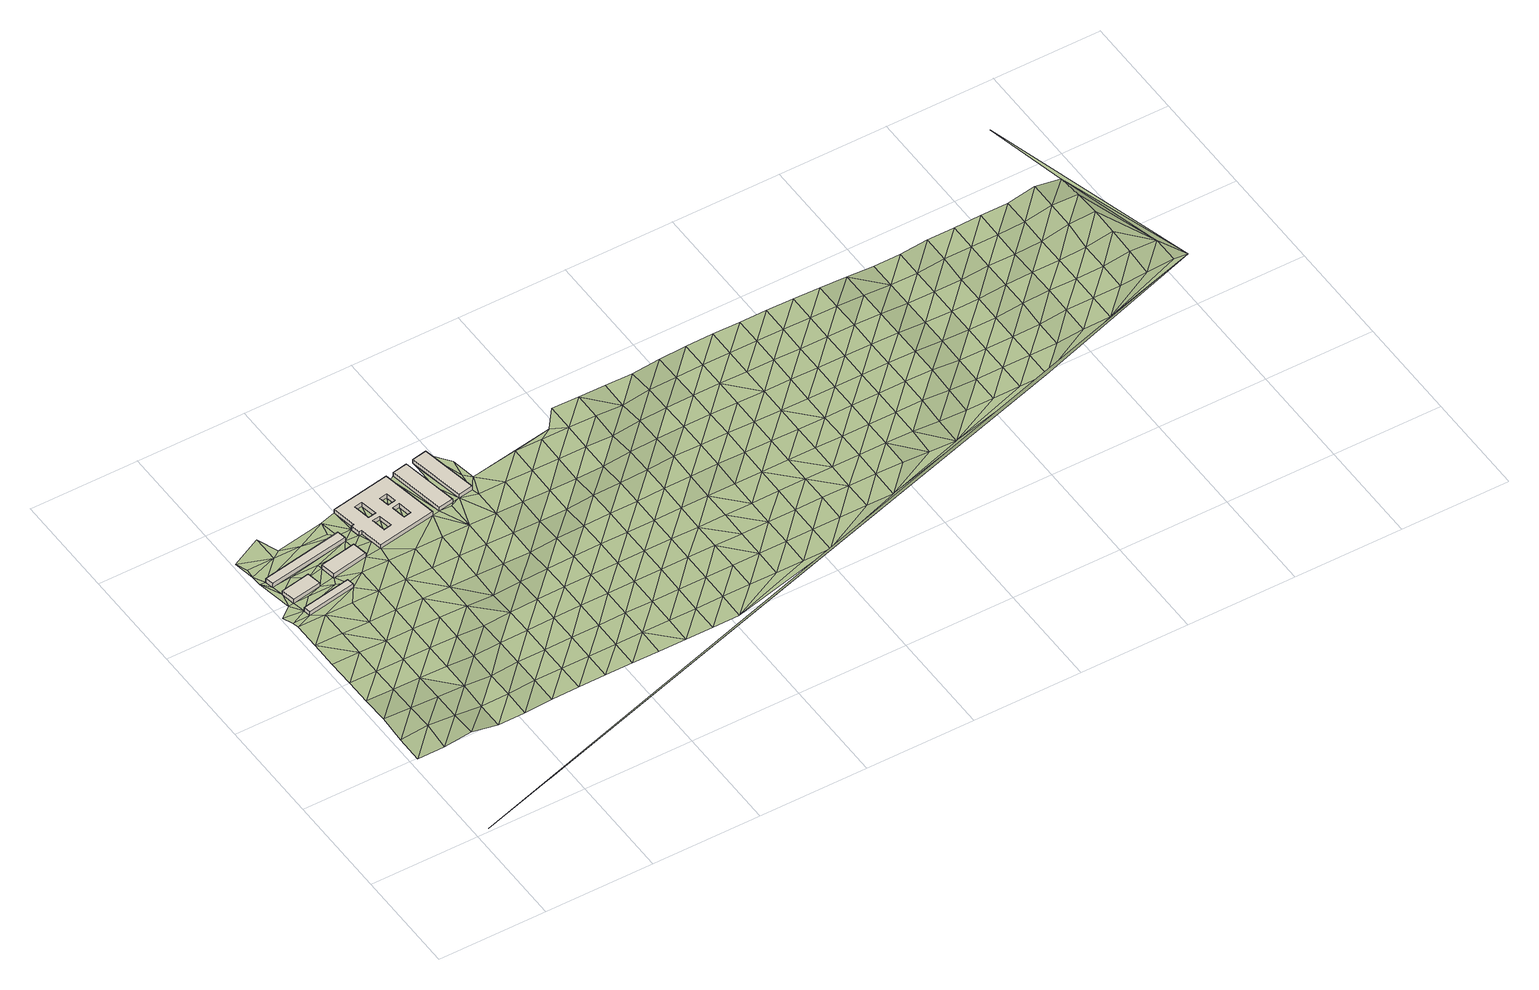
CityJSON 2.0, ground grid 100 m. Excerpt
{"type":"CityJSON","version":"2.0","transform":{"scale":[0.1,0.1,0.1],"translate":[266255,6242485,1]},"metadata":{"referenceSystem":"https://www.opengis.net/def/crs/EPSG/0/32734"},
"CityObjects":{
"building1":{"type":"Building","attributes":{"building":"garage","building:levels":1,"building_height":4.1,"roof_height":8.49,"ground_height":4.39,"plus_code":"4FRW3FCC+6JP"},"geometry":[{"type":"Solid","lod":"1","boundaries":[[[[0,1,2,3]],[[1,4,5,2]],[[4,6,7,5]],[[6,0,3,7]],[[3,2,5,7]],[[6,4,1,0]]]]}]},
"building2":{"type":"Building","attributes":{"building":"garage","building:levels":1,"building_height":4.1,"roof_height":8.49,"ground_height":4.39,"plus_code":"4FRW3FCC+5M4"},"geometry":[{"type":"Solid","lod":"1","boundaries":[[[[8,9,10,11]],[[9,12,13,10]],[[12,14,15,13]],[[14,8,11,15]],[[11,10,13,15]],[[14,12,9,8]]]]}]},
"building3":{"type":"Building","attributes":{"building":"garage","building:levels":1,"building_height":4.1,"roof_height":8.52,"ground_height":4.42,"plus_code":"4FRW3FCC+8PF"},"geometry":[{"type":"Solid","lod":"1","boundaries":[[[[16,17,18,19]],[[17,20,21,18]],[[20,22,23,21]],[[22,16,19,23]],[[19,18,21,23]],[[22,20,17,16]]]]}]},
"building4":{"type":"Building","attributes":{"building":"garage","building:levels":1,"building_height":4.1,"roof_height":8.57,"ground_height":4.47,"plus_code":"4FRW3FCC+7R4"},"geometry":[{"type":"Solid","lod":"1","boundaries":[[[[24,25,26,27]],[[25,28,29,26]],[[28,30,31,29]],[[30,24,27,31]],[[27,26,29,31]],[[30,28,25,24]]]]}]},
"building5":{"type":"Building","attributes":{"address":"Western Cape Metrorail - Infrastructure Building Western Cape Metrorail 7295 Cape Town","building":"office","building:levels":1,"building_height":4.1,"roof_height":8.21,"ground_height":4.11,"plus_code":"4FRW3FCF+946"},"geometry":[{"type":"Solid","lod":"1","boundaries":[[[[32,33,34,35]],[[33,36,37,34]],[[36,38,39,37]],[[38,40,41,39]],[[40,42,43,41]],[[42,44,45,43]],[[44,46,47,45]],[[46,32,35,47]],[[48,49,50,51]],[[49,52,53,50]],[[52,54,55,53]],[[54,48,51,55]],[[56,57,58,59]],[[57,60,61,58]],[[60,62,63,61]],[[62,56,59,63]],[[64,65,66,67]],[[65,68,69,66]],[[68,70,71,69]],[[70,64,67,71]],[[72,73,74,75]],[[73,76,77,74]],[[76,78,79,77]],[[78,72,75,79]],[[35,34,37,39,41,43,45,47],[51,50,53,55],[59,58,61,63],[67,66,69,71],[75,74,77,79]],[[46,44,42,40,38,36,33,32],[54,52,49,48],[62,60,57,56],[70,68,65,64],[78,76,73,72]]]]}]},
"building6":{"type":"Building","attributes":{"building":"office","building:levels":1,"building_height":4.1,"roof_height":8.05,"ground_height":3.95,"plus_code":"4FRW3FCF+97J"},"geometry":[{"type":"Solid","lod":"1","boundaries":[[[[80,81,82,83]],[[81,84,85,82]],[[84,86,87,85]],[[86,80,83,87]],[[83,82,85,87]],[[86,84,81,80]]]]}]},
"building7":{"type":"Building","attributes":{"building":"office","building:levels":1,"building_height":4.1,"roof_height":8.05,"ground_height":3.95,"plus_code":"4FRW3FCF+98X"},"geometry":[{"type":"Solid","lod":"1","boundaries":[[[[88,89,90,91]],[[89,92,93,90]],[[92,94,95,93]],[[94,88,91,95]],[[91,90,93,95]],[[94,92,89,88]]]]}]},
"terrain1":{"type":"TINRelief","geometry":[{"type":"CompositeSurface","lod":"1","boundaries":[[[96,97,98]],[[97,99,98]],[[100,96,101]],[[101,96,98]],[[102,100,103]],[[103,100,101]],[[104,105,102]],[[106,98,99]],[[102,103,104]],[[107,105,108]],[[99,109,106]],[[110,101,98]],[[108,111,107]],[[108,105,104]],[[110,98,106]],[[112,103,101]],[[113,114,115]],[[116,113,8]],[[117,114,111]],[[111,108,118]],[[112,101,110]],[[104,103,119]],[[8,120,116]],[[106,109,121]],[[8,113,115]],[[111,118,117]],[[115,114,117]],[[103,112,119]],[[122,108,104]],[[120,8,123]],[[109,124,121]],[[125,120,0]],[[0,120,123]],[[110,106,126]],[[125,0,17]],[[16,127,125]],[[16,125,17]],[[108,122,118]],[[128,127,129]],[[122,104,119]],[[130,123,8]],[[110,126,112]],[[126,106,121]],[[17,0,131]],[[118,132,117]],[[127,16,133]],[[127,133,129]],[[128,129,133]],[[118,122,132]],[[130,134,123]],[[135,119,112]],[[126,136,112]],[[115,117,137]],[[8,138,130]],[[124,139,121]],[[131,0,140]],[[141,117,132]],[[112,136,135]],[[142,122,119]],[[143,128,133]],[[124,144,139]],[[145,126,121]],[[138,134,130]],[[141,137,117]],[[146,138,8]],[[142,119,135]],[[147,133,16]],[[148,132,122]],[[145,121,139]],[[136,126,149]],[[140,150,131]],[[151,143,133]],[[24,140,134]],[[148,122,142]],[[131,152,17]],[[141,132,153]],[[134,138,154]],[[126,145,149]],[[154,24,134]],[[135,136,155]],[[151,133,147]],[[24,150,140]],[[139,144,156]],[[132,148,153]],[[154,138,146]],[[137,141,153]],[[136,149,155]],[[157,147,16]],[[142,135,158]],[[144,159,156]],[[160,145,139]],[[152,131,150]],[[146,161,154]],[[146,137,161]],[[158,135,155]],[[24,162,150]],[[163,148,142]],[[153,161,137]],[[160,139,156]],[[149,145,164]],[[147,165,151]],[[163,142,158]],[[166,153,148]],[[167,154,161]],[[145,160,164]],[[168,155,149]],[[24,169,162]],[[150,162,152]],[[159,170,156]],[[148,163,166]],[[171,161,153]],[[149,164,168]],[[157,172,147]],[[173,158,155]],[[165,147,172]],[[159,174,170]],[[160,156,175]],[[171,153,166]],[[163,158,173]],[[167,161,171]],[[173,155,168]],[[162,169,152]],[[175,156,170]],[[160,176,164]],[[157,165,172]],[[166,163,177]],[[167,178,169]],[[152,169,179]],[[157,152,180]],[[181,167,171]],[[163,173,177]],[[160,175,176]],[[165,157,180]],[[168,164,182]],[[178,167,181]],[[169,178,179]],[[179,180,152]],[[170,174,183]],[[180,184,165]],[[171,166,185]],[[168,182,173]],[[177,186,166]],[[164,176,182]],[[187,179,178]],[[181,187,178]],[[174,188,183]],[[189,184,180]],[[181,171,185]],[[190,175,170]],[[185,166,186]],[[191,177,173]],[[190,170,183]],[[191,173,182]],[[176,175,192]],[[193,186,177]],[[194,177,191]],[[175,190,192]],[[195,196,197]],[[182,176,198]],[[195,199,196]],[[200,201,202]],[[183,188,203]],[[177,194,193]],[[202,204,200]],[[205,185,186]],[[181,185,44]],[[176,192,198]],[[191,182,206]],[[188,207,203]],[[190,183,208]],[[205,186,193]],[[182,198,206]],[[209,194,191]],[[183,203,208]],[[190,210,192]],[[44,185,205]],[[209,191,206]],[[64,211,212]],[[213,193,194]],[[190,208,210]],[[214,215,216]],[[212,65,64]],[[198,192,217]],[[215,214,60]],[[207,218,203]],[[194,209,213]],[[219,205,193]],[[192,210,217]],[[206,198,220]],[[207,221,218]],[[222,208,203]],[[219,193,213]],[[205,219,44]],[[198,217,220]],[[209,206,223]],[[218,222,203]],[[210,208,224]],[[46,44,225]],[[84,225,44]],[[219,84,44]],[[223,206,220]],[[213,209,226]],[[84,227,225]],[[208,222,224]],[[221,228,218]],[[210,229,217]],[[230,84,219]],[[209,223,226]],[[84,230,86]],[[219,213,231]],[[210,224,229]],[[217,232,220]],[[230,219,233]],[[222,218,234]],[[231,213,226]],[[218,228,235]],[[86,230,233]],[[217,229,232]],[[86,236,237]],[[233,219,231]],[[86,233,236]],[[238,223,220]],[[234,218,235]],[[239,224,222]],[[233,240,236]],[[238,220,232]],[[240,233,241]],[[242,226,223]],[[222,234,239]],[[231,243,233]],[[229,224,244]],[[233,243,92]],[[245,235,228]],[[223,238,242]],[[246,231,226]],[[224,239,244]],[[232,229,247]],[[245,228,248]],[[249,234,235]],[[246,226,242]],[[92,243,250]],[[251,252,92]],[[243,231,253]],[[92,250,251]],[[229,244,247]],[[238,232,254]],[[249,235,245]],[[255,252,251]],[[239,234,256]],[[250,255,251]],[[231,246,253]],[[250,243,253]],[[254,232,247]],[[242,238,257]],[[234,249,256]],[[244,239,258]],[[259,245,248]],[[238,254,257]],[[260,246,242]],[[239,256,258]],[[244,261,247]],[[248,262,259]],[[263,249,245]],[[260,242,257]],[[264,253,246]],[[250,253,265]],[[244,258,261]],[[266,254,247]],[[263,245,259]],[[249,267,256]],[[246,260,264]],[[266,247,261]],[[268,257,254]],[[249,263,267]],[[269,258,256]],[[264,265,253]],[[259,262,270]],[[254,266,268]],[[260,257,271]],[[256,267,269]],[[261,258,272]],[[263,259,273]],[[271,257,268]],[[274,250,265]],[[264,260,275]],[[258,269,272]],[[266,261,276]],[[273,259,270]],[[267,263,277]],[[260,271,275]],[[278,270,262]],[[264,279,265]],[[276,261,272]],[[268,266,280]],[[263,273,277]],[[267,281,269]],[[279,264,275]],[[266,276,280]],[[282,271,268]],[[267,277,281]],[[283,272,269]],[[284,273,270]],[[265,279,274]],[[282,268,280]],[[278,262,285]],[[275,271,286]],[[269,281,283]],[[287,276,272]],[[273,284,277]],[[284,270,278]],[[271,282,286]],[[279,275,288]],[[287,272,283]],[[289,280,276]],[[290,281,277]],[[288,275,286]],[[277,284,290]],[[279,288,274]],[[291,285,262]],[[276,287,289]],[[292,282,280]],[[283,281,293]],[[294,281,290]],[[284,278,295]],[[292,280,289]],[[282,296,286]],[[288,297,274]],[[281,294,293]],[[298,287,283]],[[295,278,285]],[[299,290,284]],[[282,292,296]],[[291,300,301]],[[286,302,288]],[[298,283,293]],[[303,289,287]],[[290,299,294]],[[299,284,295]],[[302,286,296]],[[288,304,297]],[[287,298,303]],[[292,289,305]],[[306,293,294]],[[288,302,304]],[[294,299,306]],[[307,295,285]],[[305,289,303]],[[296,292,308]],[[298,293,309]],[[307,285,291]],[[293,306,310]],[[311,299,295]],[[292,305,308]],[[302,296,312]],[[309,293,310]],[[303,298,313]],[[311,295,307]],[[302,312,304]],[[314,306,299]],[[312,296,308]],[[298,309,313]],[[315,305,303]],[[299,311,314]],[[316,310,306]],[[307,291,317]],[[315,303,313]],[[312,318,304]],[[305,319,308]],[[306,314,316]],[[320,309,310]],[[311,307,321]],[[305,315,319]],[[312,308,322]],[[320,310,316]],[[323,313,309]],[[321,307,317]],[[324,314,311]],[[322,308,319]],[[325,317,291]],[[318,312,326]],[[309,320,323]],[[315,313,327]],[[314,324,316]],[[324,311,321]],[[312,322,326]],[[323,327,313]],[[319,315,328]],[[320,316,329]],[[324,330,316]],[[321,317,331]],[[332,325,291]],[[315,327,328]],[[333,322,319]],[[316,330,329]],[[323,320,334]],[[321,331,324]],[[331,317,325]],[[333,319,328]],[[326,322,335]],[[320,329,334]],[[336,327,323]],[[337,330,324]],[[322,333,335]],[[337,324,331]],[[336,323,334]],[[327,338,328]],[[339,329,330]],[[340,330,337]],[[341,331,325]],[[327,336,338]],[[333,328,342]],[[339,330,340]],[[343,334,329]],[[325,332,341]],[[337,331,344]],[[338,342,328]],[[333,345,335]],[[329,339,343]],[[336,334,346]],[[331,341,344]],[[347,340,337]],[[333,342,345]],[[336,346,338]],[[346,334,343]],[[337,344,347]],[[339,340,348]],[[349,341,332]],[[301,350,351]],[[339,348,343]],[[338,352,342]],[[348,340,347]],[[346,353,338]],[[354,344,341]],[[352,338,353]],[[345,342,355]],[[356,346,343]],[[348,357,343]],[[341,349,354]],[[347,344,358]],[[342,352,355]],[[349,332,359]],[[356,343,357]],[[360,353,346]],[[344,354,358]],[[332,291,301]],[[361,348,347]],[[346,356,360]],[[352,353,362]],[[361,347,358]],[[363,357,348]],[[359,354,349]],[[362,353,360]],[[359,332,364]],[[352,365,355]],[[348,361,363]],[[366,356,357]],[[367,358,354]],[[352,362,365]],[[354,359,368]],[[366,357,363]],[[369,360,356]],[[354,368,367]],[[370,361,358]],[[356,366,369]],[[360,371,362]],[[370,358,367]],[[372,363,361]],[[364,368,359]],[[371,360,369]],[[365,362,373]],[[361,370,372]],[[366,363,374]],[[367,368,375]],[[362,371,373]],[[368,364,376]],[[374,363,372]],[[369,366,377]],[[368,376,375]],[[370,367,378]],[[366,374,377]],[[364,332,301]],[[371,369,379]],[[378,367,375]],[[372,370,380]],[[376,364,381]],[[379,369,377]],[[382,373,371]],[[370,378,380]],[[383,374,372]],[[384,375,376]],[[371,379,382]],[[383,372,380]],[[385,377,374]],[[376,381,384]],[[386,378,375]],[[387,381,364]],[[374,383,385]],[[379,377,388]],[[386,375,384]],[[389,380,378]],[[388,377,385]],[[379,390,382]],[[378,386,389]],[[383,380,391]],[[384,381,392]],[[379,388,390]],[[387,364,393]],[[391,380,389]],[[385,383,394]],[[381,387,392]],[[386,384,395]],[[383,391,394]],[[385,396,388]],[[384,392,395]],[[389,386,397]],[[301,393,364]],[[396,385,394]],[[390,388,398]],[[386,395,397]],[[399,391,389]],[[400,392,387]],[[388,396,398]],[[399,389,397]],[[401,394,391]],[[387,393,400]],[[402,395,392]],[[391,399,401]],[[396,394,403]],[[402,392,400]],[[404,397,395]],[[396,403,398]],[[403,394,401]],[[395,402,404]],[[399,397,405]],[[406,400,393]],[[405,397,404]],[[398,403,407]],[[401,399,408]],[[393,301,406]],[[402,400,409]],[[399,405,408]],[[401,410,403]],[[409,400,406]],[[404,402,411]],[[410,401,408]],[[412,407,403]],[[402,409,411]],[[413,405,404]],[[406,301,414]],[[412,403,410]],[[413,404,411]],[[415,408,405]],[[416,409,406]],[[405,413,415]],[[410,408,417]],[[406,414,416]],[[418,411,409]],[[419,414,301]],[[417,408,415]],[[412,410,420]],[[409,416,418]],[[421,413,411]],[[420,410,417]],[[421,411,418]],[[422,415,413]],[[423,416,414]],[[419,301,424]],[[413,421,422]],[[415,425,417]],[[423,414,419]],[[426,418,416]],[[425,415,422]],[[427,420,417]],[[416,423,426]],[[421,418,428]],[[425,427,417]],[[428,418,426]],[[422,421,429]],[[423,419,430]],[[421,428,429]],[[425,422,431]],[[419,424,430]],[[426,423,432]],[[431,422,429]],[[433,427,425]],[[423,430,432]],[[434,428,426]],[[351,424,301]],[[433,425,431]],[[434,426,432]],[[435,429,428]],[[436,430,424]],[[428,434,435]],[[431,429,437]],[[438,432,430]],[[437,429,435]],[[433,431,439]],[[430,436,438]],[[434,432,440]],[[436,424,441]],[[439,431,437]],[[440,432,438]],[[435,434,442]],[[434,440,442]],[[435,443,437]],[[438,436,444]],[[445,441,424]],[[443,435,442]],[[446,439,437]],[[436,441,444]],[[447,440,438]],[[437,443,446]],[[447,438,444]],[[351,445,424]],[[448,442,440]],[[440,447,448]],[[442,449,443]],[[450,444,441]],[[449,442,448]],[[447,444,450]],[[451,446,443]],[[441,445,450]],[[447,450,448]],[[451,443,449]],[[448,450,449]],[[445,351,450]],[[450,451,449]],[[450,351,451]],[[351,452,451]]]}]}
},
"vertices":[
[144,3098,32],[168,2964,32],[168,2964,75],[144,3098,75],[443,3014,32],[443,3014,75],[418,3148,32],[418,3148,75],
[189,2847,34],[201,2780,34],[201,2780,75],[189,2847,75],[659,2861,34],[659,2861,75],[648,2928,34],[648,2928,75],
[109,3285,32],[123,3206,32],[123,3206,75],[109,3285,75],[884,3338,32],[884,3338,75],[869,3418,32],[869,3418,75],
[562,3176,34],[587,3039,34],[587,3039,76],[562,3176,76],[926,3100,34],[926,3100,76],[901,3237,34],[901,3237,76],
[983,3652,30],[1023,3426,30],[1023,3426,72],[983,3652,72],[997,3422,30],[997,3422,72],[1014,3331,30],[1014,3331,72],[1041,3336,30],[1041,3336,72],[1079,3118,30],[1079,3118,72],[1624,3214,30],[1624,3214,72],[1529,3748,30],[1529,3748,72],[1207,3600,30],[1235,3442,30],[1235,3442,72],[1207,3600,72],[1162,3430,30],[1162,3430,72],[1135,3588,30],[1135,3588,72],[1353,3562,30],[1424,3575,30],[1424,3575,72],[1353,3562,72],[1441,3479,30],[1441,3479,72],[1370,3466,30],[1370,3466,72],[1451,3430,30],[1474,3298,30],[1474,3298,72],[1451,3430,72],[1402,3285,30],[1402,3285,72],[1379,3418,30],[1379,3418,72],[1172,3381,30],[1243,3393,30],[1243,3393,72],[1172,3381,72],[1266,3263,30],[1266,3263,72],[1194,3250,30],[1194,3250,72],
[1739,3779,29],[1600,3755,29],[1600,3755,70],[1739,3779,70],[1695,3227,29],[1695,3227,70],[1834,3252,29],[1834,3252,70],
[1809,3794,28],[1907,3266,28],[1907,3266,70],[1809,3794,70],[2042,3291,28],[2042,3291,70],[1944,3819,28],[1944,3819,70],
[55,1215,36],[55,970,29],[306,1215,66],[306,970,28],[55,1465,63],[306,1465,50],[55,1725,46],[306,1725,37],[306,1970,36],[55,1970,37],[556,1215,42],[55,2220,37],[306,2220,35],[556,970,66],[556,1465,39],[55,2470,37],[556,1725,34],[39,2774,36],[55,2720,36],[201,2780,36],[3,2867,34],[306,2720,36],[306,2470,37],[556,1970,34],[115,2958,34],[807,1215,9],[556,2220,34],[168,2964,34],[807,970,9],[56,3290,32],[807,1465,27],[50,3386,32],[17,3578,32],[55,3475,32],[306,2970,34],[306,3225,33],[556,2470,34],[306,3475,32],[443,3014,35],[807,1970,31],[807,1725,30],[659,2861,35],[556,2970,35],[1058,1215,13],[418,3148,33],[556,2720,35],[807,2220,32],[306,3725,32],[1058,970,10],[1058,1465,5],[648,2928,35],[556,3475,33],[807,2470,33],[1058,1725,9],[556,3225,34],[379,3529,32],[884,3338,35],[807,2720,34],[587,3039,35],[1058,1970,26],[1308,1215,29],[869,3418,33],[1058,2220,28],[1308,970,26],[1308,1465,28],[807,2970,35],[807,3225,35],[1058,2470,30],[1308,1725,24],[832,3609,32],[1058,2720,32],[926,3100,35],[1308,1970,7],[901,3237,35],[1559,1215,32],[1058,2970,33],[807,3475,33],[1308,2220,21],[1559,970,31],[1559,1465,31],[1559,1725,29],[1308,2470,24],[1058,3225,33],[1014,3331,33],[997,3422,32],[1079,3118,33],[1559,1970,25],[1810,1215,32],[983,3652,31],[1308,2970,30],[1308,2720,28],[1041,3336,33],[1810,970,31],[1023,3426,32],[1810,1465,34],[1559,2220,7],[1810,1725,35],[1559,2720,25],[1559,2470,17],[1194,3250,31],[1243,3393,31],[1172,3381,32],[1810,1970,33],[1266,3263,31],[1207,3600,31],[1135,3588,32],[1162,3430,32],[2061,1215,32],[1235,3442,31],[1559,2970,29],[1810,2220,22],[2061,970,28],[2061,1465,36],[1810,2470,10],[2061,1725,39],[1379,3418,31],[1402,3285,31],[1810,2720,20],[1370,3466,31],[1424,3575,31],[1353,3562,31],[2061,1970,39],[2311,1215,32],[1810,2970,26],[2061,2220,33],[2311,970,28],[2311,1465,38],[2061,2470,5],[2311,1725,40],[1559,3725,30],[2061,2720,15],[1600,3755,30],[2562,970,27],[2311,1970,41],[1810,3225,29],[2061,2970,25],[2311,2220,38],[1907,3266,29],[2562,1465,37],[2562,1215,31],[1810,3475,30],[1739,3779,30],[2311,2470,29],[2562,1725,38],[1810,3725,30],[1809,3794,30],[2311,2720,8],[2061,3225,28],[2562,1970,40],[2812,1215,29],[2311,2970,19],[2562,2220,41],[2812,970,26],[2812,1465,34],[2127,3408,29],[2061,3475,29],[1944,3819,30],[2311,3225,26],[2562,2470,36],[2088,3638,30],[2812,1725,41],[2562,2720,10],[2812,1970,42],[3063,1215,30],[2562,2970,14],[2812,2220,41],[3063,970,27],[3063,1465,33],[2562,3225,23],[2562,3475,27],[2812,2470,40],[3063,1725,38],[2812,2720,30],[3063,1970,39],[3314,1215,30],[2812,2970,8],[3063,2220,39],[3314,1465,35],[2926,3545,25],[2812,3225,18],[3063,2470,41],[3314,1725,38],[3565,1215,29],[2812,3475,25],[3063,2720,38],[3314,1970,38],[3063,2970,15],[3314,2220,42],[3565,1465,33],[3815,1215,29],[3063,3225,15],[3314,2470,50],[3063,3475,22],[3314,2720,50],[3565,1725,37],[4066,1215,30],[3314,2970,40],[3565,2220,42],[3565,1970,40],[3815,1465,34],[3314,3225,5],[3063,3725,29],[3565,2470,54],[3815,1725,37],[807,220,30],[6573,1970,5],[3314,3475,17],[3565,2720,64],[3314,3725,24],[3565,2970,51],[3815,1970,39],[4066,1465,36],[3565,3225,37],[3815,2470,58],[3815,2220,45],[4066,1725,38],[3565,3475,5],[3815,2720,62],[4066,1970,41],[3815,2970,56],[4066,2220,45],[4317,1465,36],[3565,3725,15],[3815,3225,50],[4066,2470,53],[4317,1725,39],[3815,3475,40],[4066,2720,59],[4317,1970,44],[4568,1465,36],[3815,3725,12],[4066,2970,59],[4066,3225,58],[4317,2470,48],[4317,2220,47],[4568,1725,38],[4818,1465,29],[4066,3475,48],[4317,2720,50],[4066,3725,38],[4317,2970,52],[4568,1970,43],[4317,3225,54],[4568,2470,41],[4568,2220,43],[4818,1725,37],[4317,3475,53],[4568,2720,43],[4818,1970,42],[4317,3725,50],[4568,2970,49],[4818,2220,40],[4818,2470,38],[5069,1725,33],[103,4,40],[8210,2465,61],[4568,3475,55],[4568,3225,53],[5069,1970,41],[4568,3725,56],[4818,2970,46],[4818,2720,39],[5069,2220,40],[5320,1725,12],[4818,3225,50],[5069,2470,40],[4818,3475,51],[5069,2720,38],[5570,1725,5],[4818,3725,51],[5069,2970,41],[5320,2220,42],[5320,1970,39],[5069,3225,42],[5320,2470,42],[5069,3475,47],[5320,2720,40],[5069,3725,48],[5320,2970,40],[5570,2220,39],[5570,1970,17],[5320,3225,42],[5570,2470,41],[5320,3475,45],[5570,2720,40],[5821,1970,5],[5320,3725,43],[5570,2970,38],[5821,2220,20],[5570,3225,39],[5821,2470,37],[6072,1970,5],[5570,3475,38],[5821,2720,35],[5570,3725,34],[5821,2970,33],[6072,2220,5],[6322,1970,5],[5821,3225,31],[6072,2470,8],[5821,3475,26],[6072,2720,17],[5821,3725,21],[6072,2970,17],[6322,2220,5],[6072,3225,15],[6322,2470,5],[6072,3475,11],[6322,2720,5],[6322,2970,6],[6573,2220,7],[6072,3725,5],[6322,3225,7],[6573,2470,6],[6322,3475,7],[6573,2720,7],[6322,3725,8],[6573,2970,8],[6824,2220,8],[6573,3225,9],[6824,2470,9],[6573,3475,32],[6824,2720,32],[7074,2220,29],[6573,3725,33],[6824,2970,30],[6824,3225,32],[7074,2470,39],[7325,2220,35],[6824,3475,34],[7074,2720,44],[6824,3725,35],[7074,2970,36],[7074,3225,25],[7325,2470,36],[7074,3475,31],[7325,2720,38],[7074,3725,38],[7325,2970,37],[7325,3225,37],[7576,2470,40],[7325,3475,43],[7576,2720,45],[7325,3725,41],[7576,2970,47],[7827,2470,56],[7576,3225,89],[7576,3475,93],[7827,2720,78],[8077,2470,71],[7576,3725,96],[7827,2970,92],[7827,3225,100],[7827,3475,84],[8077,2720,67],[7827,3725,45],[7639,4475,64]
]}
